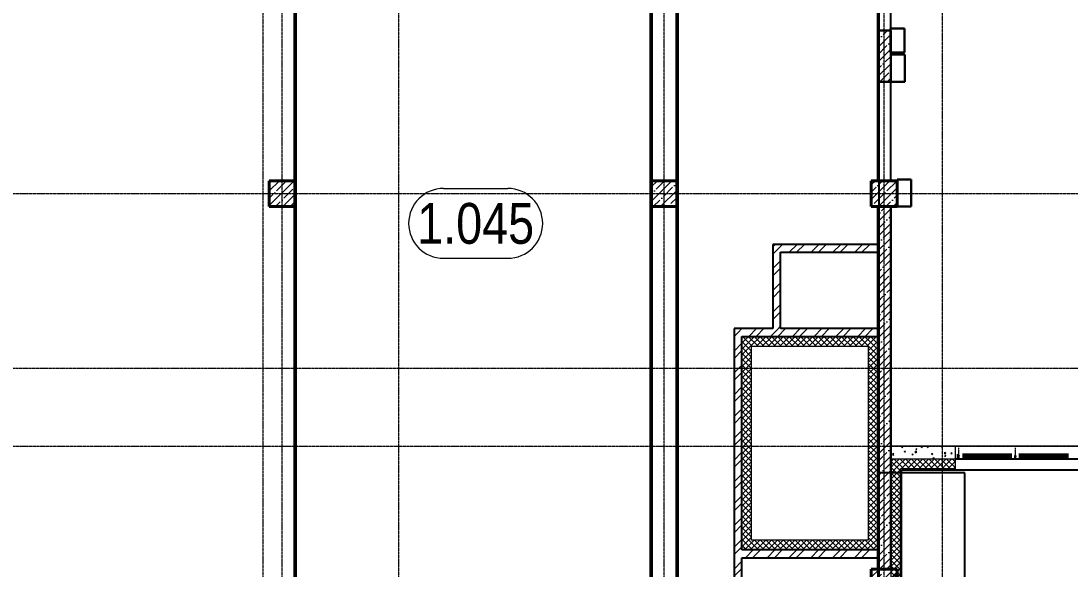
# Model space of a CAD drawing. Header units: millimetres. Extents: x -231292 to 573618, y -153144 to 564035.
# Drawn here: x 23148 to 39354, y -89245 to -80777 of the extents above; entities that cross this region are included whole.
import ezdxf
from ezdxf.enums import TextEntityAlignment as Align

# ---------------------------------------------------------------- set-up
doc = ezdxf.new("R2010")
doc.units = ezdxf.units.MM
for name, pattern in [('ACAD_ISO10W100', [18, 12, -3, 0, -3]), ('CENTER2', [28.575, 19.05, -3.175, 3.175, -3.175]), ('HIDDEN2', [4.7625, 3.175, -1.5875])]:
    doc.linetypes.add(name, pattern=pattern)
doc.layers.get('0').update_dxf_attribs({"color": 250})
doc.layers.get('Defpoints').update_dxf_attribs({"color": 250})
for name, color, linetype, lineweight in [('A-Wall-Open', 250, 'Continuous', 5), ('Al', 59, 'Continuous', 13), ('АР_Area', 250, 'Continuous', 5), ('АР_Колонны', 250, 'Continuous', 35), ('АР_Стены ЖБ', 250, 'Continuous', 35), ('АР_Стены кирпич', 250, 'Continuous', 20), ('АР_Стены ПЕНОблок', 250, 'Continuous', 20), ('АР_Стены_Стекло', 4, 'Continuous', 13), ('АР_Утеплитель', 250, 'Continuous', 0), ('АР_Штриховка', 250, 'Continuous', 0), ('Витражные конструкции', 252, 'Continuous', 15), ('Оси', 1, 'ACAD_ISO10W100', 13), ('РД_Оси_100', 250, 'Continuous', 0)]:
    doc.layers.add(name, color=color, linetype=linetype, lineweight=lineweight)
doc.layers.add('КР_Балки-0.5', color=60, linetype='Continuous', lineweight=50, plot=False)
doc.layers.add('РД_Проем', color=250, linetype='Continuous', lineweight=0, plot=False)
doc.layers.add('МАГНИТЫ', color=7, linetype='Continuous', lineweight=30, true_color=0xd100d1)
doc.layers.add('РД_Витраж_вн', color=250, linetype='Continuous')
doc.styles.add('style1', font='ARIALN.TTF')
pattern_1 = [(45, (8883.46, -162345.28), (-112.2532, 112.2532), []), (45, (8995.71, -162345.28), (-112.2532, 112.2532), [198.4375, -39.6875, 0, -39.6875])]
pattern_2 = [(45, (8883.46, -162345.28), (-44.90128, 44.90128), []), (135, (8883.46, -162345.28), (-44.90128, -44.90128), [])]

# ---------------------------------------------------------------- blocks, each defined once
blk = doc.blocks.new('MOK-МаркаПом_овал_ареал')
for p, q in [((-2.75, 3), (2.75, 3)), ((-2.75, -3), (2.75, -3))]:
    blk.add_line(p, q)
for centre, radius, start, end in [((-2.75, 0), 3, 90, 270), ((2.75, 0), 3, 270, 90), ((-3.75, 0), 3.5, 0, 0.00095)]:
    blk.add_arc(centre, radius, start, end)
at = {"color": 0, "style": 'style1'}
blk.add_attdef('АР-ПОМЕЩЕНИЕ:НОМЕР', text='', height=3.5, dxfattribs=at).set_placement((0, 0), align=Align.MIDDLE)
at = {"layer": 'Defpoints', "color": 2, "style": 'style1'}
blk.add_attdef('АР-ПОМЕЩЕНИЕ:НАИМЕНОВАНИЕ', text='', height=1, dxfattribs=at).set_placement((-0.094, -4.814), align=Align.MIDDLE)
blk = doc.blocks.new('VS_5i5x45')
for p, q in [((-5, -4), (-5, 4)), ((-5, 4), (-5, 4)), ((-1, 4), (-5, 4)), ((-5, 0), (-5, 4)), ((-1, 3), (-5, 3)), ((-5, 0), (-5, -4)), ((-1, 3), (-3, 3)), ((-1, 5), (-1, 4)), ((-1, 5), (-1, 5)), ((-1, 5), (-1, 0)), ((-1, 0), (-1, 5)), ((-1, 3), (24, 3)), ((-1, 0), (-1, -5)), ((-1, -5), (-1, 0)), ((24, 3), (25, -3)), ((24, 2), (24, 3)), ((24, 2), (25, -2)), ((24, 2), (25, 2)), ((25, 2), (26, 3)), ((25, 2), (26, -2)), ((26, 3), (27, -3)), ((26, 2), (26, 3)), ((26, 2), (27, -2)), ((26, 2), (27, 2)), ((27, 3), (28, -3)), ((27, 2), (27, 3)), ((28, 2), (27, 3)), ((27, 2), (28, -2)), ((28, 2), (29, -2)), ((28, 2), (29, 2)), ((29, 3), (30, -3)), ((30, 2), (29, 3)), ((29, 2), (29, 3)), ((29, 2), (30, -2)), ((30, 2), (30, -2)), ((30, 2), (31, 2)), ((31, 3), (32, -3)), ((31, 2), (31, 3)), ((31, 2), (31, 3)), ((31, 2), (32, -2)), ((31, 2), (32, -2)), ((31, 2), (33, 2)), ((33, 3), (34, -3)), ((33, 2), (33, 3)), ((33, 2), (33, 3)), ((33, 2), (33, -2)), ((33, 2), (34, -2)), ((33, 2), (34, 2)), ((34, 2), (35, 3)), ((34, 2), (35, -2)), ((35, 3), (36, -3)), ((35, 2), (35, 3)), ((35, 2), (36, -2)), ((35, 2), (36, 2)), ((36, 3), (37, -3)), ((36, 2), (36, 3)), ((37, 2), (36, 3)), ((36, 2), (37, -2)), ((37, 2), (38, -2)), ((37, 2), (38, 2)), ((38, 3), (39, -3)), ((38, 2), (38, 3)), ((39, 2), (38, 3)), ((38, 2), (39, -2)), ((39, 2), (39, -2)), ((39, 2), (40, 2)), ((40, 3), (41, -3)), ((40, 2), (40, 3)), ((40, 2), (40, 3)), ((40, 2), (42, 1)), ((40, 2), (41, -1)), ((40, 2), (41, -2)), ((42, 1), (42, 2)), ((42, 1), (42, 2)), ((42, 2), (43, -2)), ((42, 1), (44, 0)), ((42, 1), (42, -1)), ((42, 1), (43, -1)), ((43, -1), (44, 0)), ((-1, -3), (-5, -3)), ((-5, -4), (-5, -4)), ((-1, -4), (-5, -4)), ((-1, -3), (25, -3)), ((-1, -5), (-1, -4)), ((-1, -5), (-1, -5)), ((25, -2), (25, -3)), ((25, -2), (26, -2)), ((26, -2), (27, -3)), ((27, -2), (28, -2)), ((27, -2), (27, -3)), ((29, -2), (28, -3)), ((28, -2), (28, -3)), ((29, -2), (30, -2)), ((30, -2), (32, -2)), ((30, -2), (30, -3)), ((30, -2), (30, -3)), ((32, -2), (33, -2)), ((32, -2), (32, -3)), ((32, -2), (32, -3)), ((33, -2), (34, -3)), ((34, -2), (35, -2)), ((34, -2), (34, -3)), ((35, -2), (36, -3)), ((36, -2), (37, -2)), ((36, -2), (36, -3)), ((37, -2), (37, -3)), ((38, -2), (37, -3)), ((38, -2), (39, -2)), ((39, -2), (40, -2)), ((39, -2), (39, -3)), ((39, -2), (39, -3)), ((40, -2), (41, -2)), ((41, -1), (42, -1)), ((41, -1), (41, -3)), ((41, -2), (41, -3)), ((42, -1), (43, -2)), ((43, -1), (43, -2))]:
    blk.add_line(p, q)
for centre, radius, start, end in [((-4, 4), 1.48, 144.0604, 216.6704), ((6, 0), 10.5, 166.9324, 182.0307), ((-1, 4), 1.07, 125.3093, 234.6907), ((6, 0), 7.97, 159.8247, 200.1753), ((6, 0), 10.5, 177.9693, 193.0676), ((-4, -4), 1.48, 143.3296, 215.9396), ((-1, -4), 1.07, 125.3093, 234.6907)]:
    blk.add_arc(centre, radius, start, end)
blk = doc.blocks.new('ТПУ-032-07')
at = {"color": 191}
blk.add_lwpolyline([(-10, -5, 0.414214), (-10, -6), (-10, -6, -0.414214), (-10, -6), (-10, -6, -0.198912), (-10, -6), (-10, -7, -0.198912), (-11, -7), (-12, -7), (-12, 0), (-10, 0, 0.324532), (-10, 0), (-10, 1, 0.231307), (-10, 2), (-10, 2, -0.316767), (-10, 2), (-9, 4, -0.780158), (-8, 4), (-8, -1, 0.493145), (-8, -1), (-6, 0, -0.131652), (-6, 0), (-4, -1, 0.493145), (-4, -1), (-4, 4, -0.780158), (-3, 4), (-2, 2, -0.316767), (-2, 2), (-2, 2, 0.231307), (-2, 1), (-2, 0, 0.324532), (-2, 0), (0, 0), (0, -7), (-1, -7, -0.198912), (-2, -7), (-2, -6, -0.198912), (-2, -6), (-2, -6, -0.414214), (-2, -6), (-2, -6, 0.414214), (-2, -5), (-2, -3, 0.339454), (-2, -3), (-6, -2, 0.131652), (-6, -2), (-10, -3, 0.339454), (-10, -3)], format="xyb", close=True, dxfattribs=at)
blk = doc.blocks.new('ТПУ-032-33')
at = {"color": 191}
for points in [[(-1, -33), (0, -33), (0, 0), (-2, 0, -0.414214), (-2, 0), (-2, 1, -0.231307), (-2, 2), (-2, 2, 0.316767), (-2, 2), (-3, 4, 0.780158), (-4, 4), (-4, -1, 0.414214), (-4, -2), (-2, -2, -0.414214), (-2, -2), (-2, -14, -0.493145), (-2, -15), (-6, -15, 0.131652), (-6, -15), (-10, -15, -0.493145), (-10, -14), (-10, -2, -0.414214), (-10, -2), (-8, -2, 0.414214), (-8, -1), (-8, 4, 0.780158), (-9, 4), (-10, 2, 0.316767), (-10, 2), (-10, 2, -0.231307), (-10, 1), (-10, 0, -0.414214), (-10, 0), (-12, 0), (-12, -33), (-11, -33, 0.198912), (-10, -33), (-10, -32, 0.198912), (-10, -32), (-10, -32, 0.414214), (-10, -32), (-10, -32, -0.414214), (-10, -31), (-10, -29, -0.339454), (-10, -29), (-6, -29, -0.131652), (-6, -29), (-2, -29, -0.339454), (-2, -29), (-2, -31, -0.414214), (-2, -32), (-2, -32, 0.414214), (-2, -32), (-2, -32, 0.198912), (-2, -32), (-2, -33, 0.198912)], [(-2, -16, 0.339454), (-2, -16), (-6, -16, 0.131652), (-6, -16), (-10, -16, 0.339454), (-10, -16), (-10, -27, 0.493145), (-10, -27), (-6, -27, -0.131652), (-6, -27), (-2, -27, 0.493145), (-2, -27)]]:
    blk.add_lwpolyline(points, format="xyb", close=True, dxfattribs=at)
blk = doc.blocks.new('ТПУ-032-14')
at = {"color": 191}
for p, q in [((-12, 0), (-12, -14)), ((-10, 0), (-12, 0)), ((-8, 4), (-10, 2)), ((-10, 2), (-10, 2)), ((-10, 1), (-10, 0)), ((-8, -1), (-8, 4)), ((-2, 2), (-4, 4)), ((-4, 4), (-4, -1)), ((-2, 2), (-2, 2)), ((-2, 0), (-2, 1)), ((0, 0), (-2, 0)), ((0, -14), (0, 0)), ((-12, -14), (-11, -14)), ((-10, -6), (-10, -2)), ((-10, -2), (-8, -2)), ((-10, -10), (-6, -9)), ((-10, -12), (-10, -10)), ((-10, -12), (-10, -12)), ((-10, -14), (-10, -13)), ((-10, -13), (-10, -13)), ((-6, -6), (-9, -7)), ((-3, -7), (-6, -6)), ((-6, -9), (-2, -10)), ((-4, -2), (-2, -2)), ((-2, -2), (-2, -6)), ((-2, -10), (-2, -12)), ((-2, -12), (-2, -12)), ((-2, -13), (-2, -13)), ((-2, -13), (-2, -14)), ((-1, -14), (0, -14))]:
    blk.add_line(p, q, dxfattribs=at)
for centre, start, end in [((-10, 2), 146.3099, 216.6158), ((-8, 4), 0, 146.3099), ((-4, 4), 33.6901, 180), ((-2, 2), 323.3842, 33.6901), ((-11, -14), 270, 315), ((-10, -13), 315, 0), ((-10, -13), 0, 90), ((-8, -1), 270, 0), ((-6, -6), 75, 105), ((-4, -1), 180, 270), ((-2, -13), 90, 180), ((-2, -13), 180, 225), ((-1, -14), 225, 270)]:
    blk.add_arc(centre, 0.25, start, end, dxfattribs=at)
at = {"color": 191, "extrusion": (0, 0, -1)}
for centre, radius, start, end in [((10, 1), 0.25, 127.9045, 180), ((10, 0), 0.25, 180, 270), ((2, 0), 0.25, 270, 0), ((2, 1), 0.25, 0, 52.0955), ((10, -2), 0.25, 0, 90), ((9, -6), 1, 255, 0), ((10, -12), 0.25, 270, 0), ((10, -10), 0.25, 0, 75), ((6, -9), 0.25, 75, 105), ((2, -6), 1, 180, 285), ((2, -2), 0.25, 90, 180), ((2, -10), 0.25, 105, 180), ((2, -12), 0.25, 180, 270)]:
    blk.add_arc(centre, radius, start, end, dxfattribs=at)
blk = doc.blocks.new('ВС 5.5х45')
at = {"rotation": 180}
blk.add_blockref('VS_5i5x45', (-0.5, 0), dxfattribs=at)
blk = doc.blocks.new('оси_рен')
at = {"layer": 'РД_Оси_100', "color": 251, "linetype": 'CENTER2', "true_color": 0x636466}
for p, q in [((1215752.916, 135558.25), (1215752.916, 223268.25)), ((1219852.916, 135558.25), (1219852.916, 223268.25)), ((1223252.916, 135558.25), (1223252.916, 223268.25)), ((1189697.958, 201313.25), (1241712.916, 201313.25)), ((1241712.916, 198613.25), (1189697.958, 198613.25)), ((1189697.958, 197413.25), (1241712.916, 197413.25))]:
    blk.add_line(p, q, dxfattribs=at)
for points in [[(1213652.916, 223268.25), (1213652.916, 135558.25)], [(1213952.916, 135558.25), (1213952.916, 223268.25)], [(1224152.916, 135913.25), (1224152.916, 223268.25)]]:
    blk.add_lwpolyline(points, dxfattribs=at)

msp = doc.modelspace()

# ---------------------------------------------------------------- hatches: boundary and pattern name
at = {"layer": 'АР_Штриховка', "linetype": 'Continuous', "lineweight": 5, "true_color": 0x000000}
h = msp.add_hatch(dxfattribs=at)
h.set_pattern_fill('ANSI35', color=18, scale=25, angle=-360, style=0)
h.set_pattern_definition([(45, (8883.46, -162345.28), (-112.2532, 112.2532), []), (45, (8995.71, -162345.28), (-112.2532, 112.2532), [198.4375, -39.6875, 0, -39.6875])])
h.paths.add_polyline_path([(36583.458, -80925.283), (36383.458, -80925.283), (36383.458, -81715.283), (36583.458, -81715.283)], flags=0)
h = msp.add_hatch(dxfattribs=at)
h.set_pattern_fill('ANSI35', color=18, scale=25, style=0)
h.set_pattern_definition(pattern_1)
h.paths.add_polyline_path([(26983.458, -83645.283), (27383.458, -83645.283), (27383.458, -83245.283), (26983.458, -83245.283)], flags=0)
h = msp.add_hatch(dxfattribs=at)
h.set_pattern_fill('ANSI35', color=18, scale=25, style=0)
h.set_pattern_definition(pattern_1)
h.paths.add_polyline_path([(32883.458, -83645.283), (33283.458, -83645.283), (33283.458, -83245.283), (32883.458, -83245.283)], flags=0)
h = msp.add_hatch(dxfattribs=at)
h.set_pattern_fill('ANSI35', color=18, scale=25, style=0)
h.set_pattern_definition(pattern_1)
h.paths.add_polyline_path([(36283.458, -83645.283), (36683.458, -83645.283), (36683.458, -83245.283), (36283.458, -83245.283)], flags=0)
h = msp.add_hatch(dxfattribs=at)
h.set_pattern_fill('ANSI35', color=18, scale=25, angle=-360, style=0)
h.set_pattern_definition([(45, (8883.46, -162345.28), (-112.2532, 112.2532), []), (45, (8995.71, -162345.28), (-112.2532, 112.2532), [198.4375, -39.6875, 0, -39.6875])])
h.paths.add_polyline_path([(36583.458, -83645.283), (36383.458, -83645.283), (36383.458, -89245.283), (36583.458, -89245.283)], flags=0)
at = {"layer": 'АР_Штриховка', "linetype": 'Continuous', "lineweight": 0, "true_color": 0x000000}
h = msp.add_hatch(dxfattribs=at)
h.set_pattern_fill('ANSI32', color=18, scale=25, angle=-360, style=0)
h.set_pattern_definition([(45, (8883.46, -162345.28), (-168.3798, 168.3798), []), (45, (8995.7, -162345.28), (-168.3798, 168.3798), [])])
h.paths.add_polyline_path([(34763.458, -84230.283), (34883.458, -84350.283), (36383.458, -84350.283), (36383.458, -84230.283)], flags=0)
h = msp.add_hatch(dxfattribs=at)
h.set_pattern_fill('ANSI32', color=18, scale=25, style=0)
h.set_pattern_definition([(45, (8883.46, -162345.28), (-168.3798, 168.3798), []), (45, (8995.7, -162345.28), (-168.3798, 168.3798), [])])
h.paths.add_polyline_path([(34763.458, -85530.283), (34843.458, -85560.283), (34883.458, -85530.283), (34883.458, -84350.283), (34763.458, -84230.283)], flags=0)
h = msp.add_hatch(dxfattribs=at)
h.set_pattern_fill('ANSI32', color=18, scale=25, style=0)
h.set_pattern_definition([(45, (8883.46, -162345.28), (-168.3798, 168.3798), []), (45, (8995.7, -162345.28), (-168.3798, 168.3798), [])])
h.paths.add_polyline_path([(34163.458, -90770.283), (34283.458, -90650.283), (34283.458, -89070.283), (34253.458, -88990.283), (34163.458, -88950.283)], flags=0)
h.paths.add_polyline_path([(34163.458, -88950.283), (34253.458, -88990.283), (34283.458, -88950.283), (34283.458, -85650.283), (34163.458, -85530.283)], flags=0)
h = msp.add_hatch(dxfattribs=at)
h.set_pattern_fill('ANSI32', color=18, scale=25, style=0)
h.set_pattern_definition([(45, (8883.46, -162345.28), (-168.3798, 168.3798), []), (45, (8995.7, -162345.28), (-168.3798, 168.3798), [])])
h.paths.add_polyline_path([(34163.458, -85530.283), (34283.458, -85650.283), (34883.458, -85650.283), (34843.458, -85560.283), (34763.458, -85530.283)], flags=0)
h.paths.add_polyline_path([(34883.458, -85530.283), (34843.458, -85560.283), (34883.458, -85650.283), (36383.458, -85650.283), (36383.458, -85530.283)], flags=0)
h = msp.add_hatch(dxfattribs=at)
h.set_pattern_fill('ANSI37', color=18, scale=20, angle=-360, style=0)
h.set_pattern_definition([(45, (8883.46, -162345.28), (-44.90128, 44.90128), []), (135, (8883.46, -162345.28), (-44.90128, -44.90128), [])])
h.paths.add_polyline_path([(36233.458, -85800.283), (36383.458, -85650.283), (34283.458, -85650.283), (34433.458, -85800.283)], flags=0)
h = msp.add_hatch(dxfattribs=at)
h.set_pattern_fill('ANSI37', color=18, scale=20, angle=-360, style=0)
h.set_pattern_definition(pattern_2)
h.paths.add_polyline_path([(34433.458, -85800.283), (34283.458, -85650.283), (34283.458, -88950.283), (34433.458, -88800.283)], flags=0)
h = msp.add_hatch(dxfattribs=at)
h.set_pattern_fill('ANSI37', color=18, scale=20, style=0)
h.set_pattern_definition(pattern_2)
h.paths.add_polyline_path([(36233.458, -88800.283), (36383.458, -88950.283), (36383.458, -85650.283), (36233.458, -85800.283)], flags=0)
h = msp.add_hatch(dxfattribs=at)
h.set_pattern_fill('ANSI37', color=18, scale=20, angle=-360, style=0)
h.set_pattern_definition([(45, (8883.46, -162345.28), (-44.90128, 44.90128), []), (135, (8883.46, -162345.28), (-44.90128, -44.90128), [])])
h.paths.add_polyline_path([(36733.458, -87695.283), (36583.458, -87545.283), (36583.458, -91045.283), (36733.458, -91045.283)], flags=0)
h = msp.add_hatch(dxfattribs=at)
h.set_pattern_fill('ANSI37', color=18, scale=20, angle=-359.9999994, style=0)
h.set_pattern_definition([(45, (8883.46, -162345.28), (-44.90128, 44.90128), []), (135, (8883.46, -162345.28), (-44.90128, -44.90128), [])])
h.paths.add_polyline_path([(34433.458, -88800.283), (34283.458, -88950.283), (36383.458, -88950.283), (36233.458, -88800.283)], flags=0)
h = msp.add_hatch(dxfattribs=at)
h.set_pattern_fill('ANSI32', color=18, scale=25, angle=360, style=0)
h.set_pattern_definition([(45, (8883.46, -162345.28), (-168.3798, 168.3798), []), (45, (8995.7, -162345.28), (-168.3798, 168.3798), [])])
h.paths.add_polyline_path([(36383.458, -89070.283), (36383.458, -88950.283), (34283.458, -88950.283), (34253.458, -88990.283), (34283.458, -89070.283)], flags=0)
at = {"layer": 'АР_Штриховка', "linetype": 'Continuous', "lineweight": 5, "true_color": 0x000000}
h = msp.add_hatch(dxfattribs=at)
h.set_pattern_fill('ANSI35', color=18, scale=25, style=0)
h.set_pattern_definition(pattern_1)
h.paths.add_polyline_path([(36283.458, -89645.283), (36683.458, -89645.283), (36683.458, -89245.283), (36283.458, -89245.283)], flags=0)

# ---------------------------------------------------------------- linework, layer by layer
at = {"lineweight": -3}
msp.add_lwpolyline([(21783.458, -93370.275), (36407.809, -93370.275), (36407.809, -76377.472), (21783.458, -76377.472)], close=True, dxfattribs=at)
msp.add_lwpolyline([(37727.675, -87757.847), (36383.458, -87757.847), (36383.458, -91066.534), (37727.675, -91066.534)], close=True)
at = {"layer": 'A-Wall-Open', "color": 18, "linetype": 'Continuous', "lineweight": 0, "true_color": 0x000000}
for p, q in [((53383.458, -87545.283), (37583.458, -87545.283)), ((53383.458, -87715.283), (37583.458, -87715.283))]:
    msp.add_line(p, q, dxfattribs=at)
at = {"layer": 'Al', "color": 18, "ltscale": 4, "true_color": 0x000000}
msp.add_line((38510.458, -87491.552), (38510.451, -87545.283), dxfattribs=at)
at = {"layer": 'АР_Колонны', "color": 18, "linetype": 'HIDDEN2', "lineweight": 25, "true_color": 0x000000}
for p, q in [((26983.458, -83245.283), (27383.458, -83245.283)), ((26983.458, -83645.283), (26983.458, -83245.283)), ((27383.458, -83245.283), (27383.458, -83645.283)), ((32883.458, -83245.283), (33283.458, -83245.283)), ((32883.458, -83645.283), (32883.458, -83245.283)), ((33283.458, -83245.283), (33283.458, -83645.283)), ((36283.458, -83245.283), (36683.458, -83245.283)), ((36283.458, -83645.283), (36283.458, -83245.283)), ((36683.458, -83245.283), (36683.458, -83645.283)), ((27383.458, -83645.283), (26983.458, -83645.283)), ((33283.458, -83645.283), (32883.458, -83645.283)), ((36683.458, -83645.283), (36283.458, -83645.283)), ((36283.458, -89245.283), (36683.458, -89245.283)), ((36283.458, -89645.283), (36283.458, -89245.283)), ((36683.458, -89245.283), (36683.458, -89645.283))]:
    msp.add_line(p, q, dxfattribs=at)
at = {"layer": 'АР_Колонны', "color": 18, "linetype": 'Continuous', "lineweight": 30, "true_color": 0x000000}
for p, q in [((27383.458, -83245.283), (26983.458, -83245.283)), ((26983.458, -83245.283), (26983.458, -83645.283)), ((27383.458, -83645.283), (27383.458, -83245.283)), ((33283.458, -83245.283), (32883.458, -83245.283)), ((32883.458, -83245.283), (32883.458, -83645.283)), ((33283.458, -83645.283), (33283.458, -83245.283)), ((36683.458, -83245.283), (36283.458, -83245.283)), ((36283.458, -83245.283), (36283.458, -83645.283)), ((36683.458, -83645.283), (36683.458, -83245.283)), ((26983.458, -83645.283), (27383.458, -83645.283)), ((32883.458, -83645.283), (33283.458, -83645.283)), ((36283.458, -83645.283), (36683.458, -83645.283)), ((36683.458, -89245.283), (36283.458, -89245.283)), ((36283.458, -89245.283), (36283.458, -89645.283)), ((36683.458, -89645.283), (36683.458, -89245.283))]:
    msp.add_line(p, q, dxfattribs=at)
at = {"layer": 'АР_Стены ЖБ', "color": 18, "linetype": 'Continuous', "lineweight": 30, "true_color": 0x000000}
for p, q in [((36583.458, -80925.283), (36383.458, -80925.283)), ((36383.458, -80925.283), (36383.458, -81715.283)), ((36583.458, -81715.283), (36583.458, -80925.283)), ((36383.458, -81715.283), (36583.458, -81715.283)), ((36583.458, -83645.283), (36383.458, -83645.283)), ((36383.458, -83645.283), (36383.458, -89245.283)), ((36583.458, -89245.283), (36583.458, -83645.283)), ((36383.458, -89245.283), (36583.458, -89245.283))]:
    msp.add_line(p, q, dxfattribs=at)
at = {"layer": 'АР_Стены ЖБ', "color": 18, "linetype": 'Continuous', "lineweight": 40, "true_color": 0x000000}
for p, q in [((27383.458, -83245.283), (26983.458, -83245.283)), ((26983.458, -83245.283), (26983.458, -83645.283)), ((27383.458, -83645.283), (27383.458, -83245.283)), ((33283.458, -83245.283), (32883.458, -83245.283)), ((32883.458, -83245.283), (32883.458, -83645.283)), ((33283.458, -83645.283), (33283.458, -83245.283)), ((36683.458, -83245.283), (36283.458, -83245.283)), ((36283.458, -83245.283), (36283.458, -83645.283)), ((36683.458, -83645.283), (36683.458, -83245.283)), ((26983.458, -83645.283), (27383.458, -83645.283)), ((32883.458, -83645.283), (33283.458, -83645.283)), ((36283.458, -83645.283), (36683.458, -83645.283)), ((36683.458, -89245.283), (36283.458, -89245.283)), ((36283.458, -89245.283), (36283.458, -89645.283)), ((36683.458, -89645.283), (36683.458, -89245.283))]:
    msp.add_line(p, q, dxfattribs=at)
at = {"layer": 'АР_Стены кирпич', "color": 18, "linetype": 'Continuous', "lineweight": 25, "true_color": 0x000000}
for p, q in [((36383.458, -84230.283), (34763.458, -84230.283)), ((34763.458, -84230.283), (34763.458, -85530.283)), ((36383.458, -84350.283), (36383.458, -84230.283)), ((34883.458, -84350.283), (36383.458, -84350.283)), ((34883.458, -85530.283), (34883.458, -84350.283)), ((34163.458, -85530.283), (34163.458, -88950.283)), ((34763.458, -85530.283), (34163.458, -85530.283)), ((36383.458, -85530.283), (34883.458, -85530.283)), ((36383.458, -85650.283), (36383.458, -85530.283)), ((34283.458, -88950.283), (34283.458, -85650.283)), ((34283.458, -85650.283), (34883.458, -85650.283)), ((34883.458, -85650.283), (36383.458, -85650.283)), ((34163.458, -88950.283), (34163.458, -90770.283)), ((36383.458, -88950.283), (34283.458, -88950.283)), ((36383.458, -89070.283), (36383.458, -88950.283)), ((34283.458, -89070.283), (36383.458, -89070.283)), ((34283.458, -90650.283), (34283.458, -89070.283))]:
    msp.add_line(p, q, dxfattribs=at)
at = {"layer": 'АР_Стены ПЕНОблок', "color": 18, "linetype": 'Continuous', "lineweight": 20, "true_color": 0x000000}
for p, q in [((37583.458, -87345.259), (36583.458, -87345.283)), ((36583.458, -87345.283), (36583.463, -87545.283)), ((37583.463, -87545.259), (37583.458, -87345.259)), ((36583.463, -87545.283), (37583.463, -87545.259))]:
    msp.add_line(p, q, dxfattribs=at)
at = {"layer": 'АР_Стены_Стекло', "color": 18, "lineweight": 50, "true_color": 0x000000}
for p, q in [((38455.028, -87483.585), (37692.901, -87483.585)), ((39330.028, -87483.585), (38564.901, -87483.585)), ((38455.028, -87527.585), (37692.901, -87527.585)), ((39330.028, -87527.585), (38564.901, -87527.585))]:
    msp.add_line(p, q, dxfattribs=at)
at = {"layer": 'АР_Утеплитель', "color": 18, "linetype": 'Continuous', "lineweight": 0, "true_color": 0x000000}
for p, q in [((36383.458, -85650.283), (34283.458, -85650.283)), ((34283.458, -85650.283), (34283.458, -88950.283)), ((36383.458, -88950.283), (36383.458, -85650.283)), ((34433.458, -85800.283), (36233.458, -85800.283)), ((34433.458, -88800.283), (34433.458, -85800.283)), ((36233.458, -85800.283), (36233.458, -88800.283)), ((37583.457, -87545.283), (36583.458, -87545.283)), ((36583.458, -87545.283), (36583.458, -91045.283)), ((37583.457, -87695.283), (37583.457, -87545.283)), ((36733.458, -87695.283), (37583.457, -87695.283)), ((37583.457, -87695.283), (36733.458, -87695.283)), ((36733.458, -91045.283), (36733.458, -87695.283)), ((36733.458, -87695.283), (36733.458, -91045.283)), ((36753.458, -87715.283), (37583.457, -87715.283)), ((36753.458, -91045.283), (36753.458, -87715.283)), ((37583.457, -87715.283), (37583.457, -87695.283)), ((36233.458, -88800.283), (34433.458, -88800.283)), ((34283.458, -88950.283), (36383.458, -88950.283))]:
    msp.add_line(p, q, dxfattribs=at)
at = {"layer": 'АР_Штриховка', "color": 18, "linetype": 'Continuous', "lineweight": 0, "true_color": 0x000000}
for p, q in [((37361.437, -87359.753), (37360.169, -87345.264)), ((37373.039, -87350.068), (37366.062, -87345.264)), ((36615.517, -87470.334), (36623.266, -87452.931)), ((36615.538, -87470.388), (36630.498, -87467.48)), ((36632.72, -87482.372), (36619.385, -87473.191)), ((36621.116, -87492.06), (36619.456, -87473.082)), ((36621.118, -87492.062), (36632.793, -87482.266)), ((36630.498, -87467.48), (36623.286, -87452.985)), ((36772.814, -87364.819), (36759.479, -87355.638)), ((36761.211, -87374.506), (36759.55, -87355.529)), ((36761.213, -87374.509), (36772.887, -87364.713)), ((36795.037, -87435.439), (36802.786, -87418.035)), ((36795.058, -87435.493), (36810.018, -87432.585)), ((36810.018, -87432.585), (36802.806, -87418.089)), ((36932.832, -87474.996), (36919.497, -87465.815)), ((36921.229, -87484.683), (36919.569, -87465.705)), ((36921.231, -87484.685), (36932.906, -87474.889)), ((36986.611, -87437.061), (36967.57, -87421.988)), ((36968.177, -87450.536), (36967.586, -87421.967)), ((36968.134, -87450.521), (36986.585, -87437.025)), ((36974.557, -87400.543), (36982.306, -87383.14)), ((36974.578, -87400.598), (36989.538, -87397.69)), ((36989.538, -87397.689), (36982.326, -87383.194)), ((37072.926, -87357.444), (37059.592, -87348.262)), ((37061.324, -87367.13), (37059.663, -87348.152)), ((37061.326, -87367.132), (37073, -87357.336)), ((37154.077, -87365.648), (37161.826, -87348.245)), ((37154.098, -87365.703), (37169.058, -87362.795)), ((37169.058, -87362.794), (37161.846, -87348.299)), ((37232.945, -87467.621), (37219.61, -87458.439)), ((37221.342, -87477.306), (37219.682, -87458.329)), ((37221.344, -87477.309), (37233.019, -87467.513)), ((37361.439, -87359.755), (37373.113, -87349.959)), ((37436.518, -87455.981), (37417.477, -87440.908)), ((37418.084, -87469.456), (37417.493, -87440.887)), ((37418.04, -87469.44), (37436.491, -87455.944)), ((37420.137, -87504.694), (37427.885, -87487.291)), ((37420.158, -87504.749), (37435.118, -87501.841)), ((37435.118, -87501.84), (37427.906, -87487.345)), ((37533.057, -87460.245), (37519.722, -87451.064)), ((37521.455, -87469.93), (37519.795, -87450.952)), ((37521.457, -87469.932), (37533.132, -87460.136)), ((36605.187, -87567.012), (36626.916, -87545.283)), ((36787.983, -87695.283), (36637.983, -87545.283)), ((36650.088, -87611.913), (36716.718, -87545.283)), ((36694.99, -87656.814), (36806.521, -87545.283)), ((36877.786, -87695.283), (36727.786, -87545.283)), ((36746.324, -87695.283), (36896.324, -87545.283)), ((36967.588, -87695.283), (36817.588, -87545.283)), ((36836.126, -87695.283), (36986.126, -87545.283)), ((37057.391, -87695.283), (36907.391, -87545.283)), ((36925.929, -87695.283), (37075.929, -87545.283)), ((37147.193, -87695.283), (36997.193, -87545.283)), ((37015.731, -87695.283), (37165.731, -87545.283)), ((37236.996, -87695.283), (37086.996, -87545.283)), ((37105.534, -87695.283), (37255.534, -87545.283)), ((37326.798, -87695.283), (37176.798, -87545.283)), ((37195.336, -87695.283), (37345.336, -87545.283)), ((37240.617, -87539.59), (37248.365, -87522.187)), ((37240.638, -87539.644), (37255.598, -87536.736)), ((37255.598, -87536.736), (37248.386, -87522.24)), ((37416.601, -87695.283), (37266.601, -87545.283)), ((37285.139, -87695.283), (37435.139, -87545.283)), ((37506.403, -87695.283), (37356.403, -87545.283)), ((37374.941, -87695.283), (37524.941, -87545.283)), ((37583.457, -87682.534), (37446.206, -87545.283)), ((37464.744, -87695.283), (37583.457, -87576.57)), ((37583.457, -87592.732), (37536.009, -87545.283)), ((37554.547, -87695.283), (37583.457, -87666.372))]:
    msp.add_line(p, q, dxfattribs=at)
at = {"layer": 'КР_Балки-0.5', "color": 18, "ltscale": 200, "true_color": 0x000000}
for p, q in [((32883.458, -93370.281), (32883.458, -75525.283)), ((27383.458, -76275.283), (27383.458, -93370.283)), ((33283.456, -76195.338), (33283.417, -93370.281))]:
    msp.add_line(p, q, dxfattribs=at)
at = {"layer": 'МАГНИТЫ', "color": 18, "lineweight": 30, "true_color": 0x000000}
for p, q in [((36797.686, -80895.609), (36581.014, -80895.609)), ((36581.014, -80895.609), (36581.014, -81265.283)), ((36797.686, -81265.283), (36797.686, -80895.609)), ((36581.014, -81265.283), (36797.686, -81265.283)), ((36800.13, -81295.609), (36583.458, -81295.609)), ((36583.458, -81295.609), (36583.458, -81715.283)), ((36800.13, -81715.283), (36800.13, -81295.609)), ((36583.458, -81715.283), (36800.13, -81715.283)), ((36900.13, -83225.609), (36683.458, -83225.609)), ((36683.458, -83225.609), (36683.458, -83645.283)), ((36900.13, -83645.283), (36900.13, -83225.609)), ((36683.458, -83645.283), (36900.13, -83645.283))]:
    msp.add_line(p, q, dxfattribs=at)
at = {"layer": 'Оси', "color": 18, "true_color": 0x000000}
for p, q in [((37638.458, -87491.552), (37638.458, -87373.552)), ((37638.458, -87497.552), (37638.465, -87545.283)), ((38510.458, -87491.552), (38510.458, -87373.552))]:
    msp.add_line(p, q, dxfattribs=at)
at = {"layer": 'РД_Витраж_вн', "color": 18, "linetype": 'Continuous', "lineweight": 25, "true_color": 0x000000}
for p, q in [((36383.458, -80925.283), (36383.458, -79395.283)), ((36583.458, -80925.283), (36583.458, -79395.283)), ((36383.458, -83245.283), (36383.458, -81715.283)), ((36583.458, -83245.283), (36583.458, -81715.283)), ((53383.457, -87545.283), (37583.457, -87545.283)), ((53383.457, -87715.283), (37583.457, -87715.283))]:
    msp.add_line(p, q, dxfattribs=at)
at = {"layer": 'РД_Проем', "color": 18, "linetype": 'Continuous', "lineweight": 0, "true_color": 0x000000}
for p, q in [((53383.458, -87344.881), (37583.458, -87345.259)), ((53383.463, -87544.881), (37583.463, -87545.259))]:
    msp.add_line(p, q, dxfattribs=at)

# ---------------------------------------------------------------- block references
at = {"rotation": 359.999868838025}
msp.add_blockref('оси_рен', (-1186769.82, -284755.728), dxfattribs=at)
at = {"color": 18, "ltscale": 25, "true_color": 0x000000, "rotation": 270}
msp.add_blockref('ВС 5.5х45', (38510.453, -87532.748), dxfattribs=at)
at = {"layer": 'Al', "color": 18, "ltscale": 4, "true_color": 0x000000, "xscale": -1}
for name, p in [('ТПУ-032-33', (37613.458, -87473.552)), ('ТПУ-032-14', (37613.458, -87506.552)), ('ТПУ-032-07', (37613.458, -87520.552))]:
    msp.add_blockref(name, p, dxfattribs=at)
at = {"layer": 'АР_Area', "color": 18, "linetype": 'Continuous', "lineweight": 5, "true_color": 0x000000}
ref = msp.add_blockref('MOK-МаркаПом_овал_ареал', (30172.337, -83904.698), dxfattribs=dict(at, xscale=180, yscale=180, zscale=100))
ref.add_attrib('АР-ПОМЕЩЕНИЕ:НОМЕР', '1.045', dxfattribs={"layer": '0', "color": 0, "height": 630, "style": 'style1'}).set_placement((30172.337, -83904.698), align=Align.MIDDLE)
at = {"layer": 'Витражные конструкции', "color": 18, "ltscale": 25, "true_color": 0x000000, "xscale": -1, "rotation": 270}
msp.add_blockref('VS_5i5x45', (37638.464, -87532.248), dxfattribs=at)

doc.saveas('drawing.dxf')
